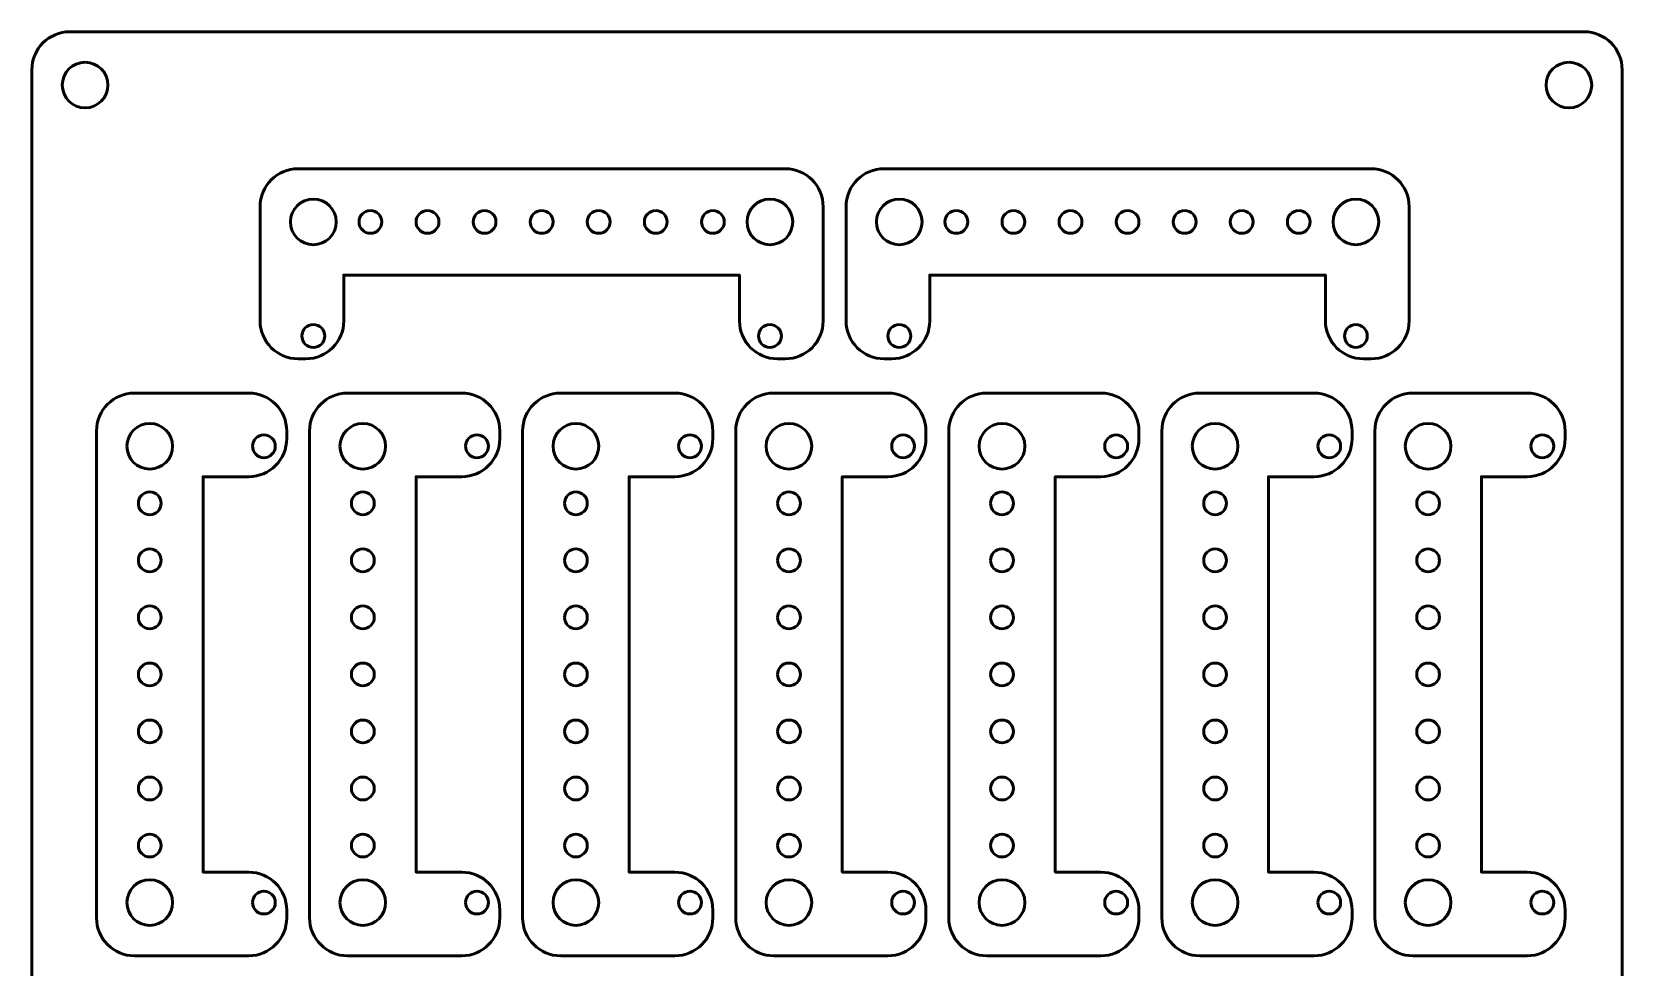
# Model space of a CAD drawing. Header units: centimetres. Extents: x -10.5 to 10.4, y -14.9 to 14.9.
# Drawn here: x -10.5 to 10.4, y 2.65 to 14.95 of the extents above; entities that cross this region are included whole.
import ezdxf

# ---------------------------------------------------------------- set-up
doc = ezdxf.new("R2010")
doc.units = ezdxf.units.CM
doc.header["$MEASUREMENT"] = 0
doc.layers.add('Layer 1', color=7, linetype='Continuous')

msp = doc.modelspace()

# ---------------------------------------------------------------- linework, layer by layer
at = {"layer": 'Layer 1', "lineweight": 53}
for centre, major_axis in [((-9.8, 14.25), (0, 0.3)), ((9.7, 14.25), (0, 0.3)), ((-6.8, 12.45), (0, 0.3)), ((-0.8, 12.45), (0, 0.3)), ((0.9, 12.45), (0, 0.3)), ((6.9, 12.45), (0, 0.3)), ((-6.05, 12.45), (0, 0.15)), ((-5.3, 12.45), (0, 0.15)), ((-4.55, 12.45), (0, 0.15)), ((-3.8, 12.45), (0, 0.15)), ((-3.05, 12.45), (0, 0.15)), ((-2.3, 12.45), (0, 0.15)), ((-1.55, 12.45), (0, 0.15)), ((1.65, 12.45), (0, 0.15)), ((2.4, 12.45), (0, 0.15)), ((3.15, 12.45), (0, 0.15)), ((3.9, 12.45), (0, 0.15)), ((4.65, 12.45), (0, 0.15)), ((5.4, 12.45), (0, 0.15)), ((6.15, 12.45), (0, 0.15)), ((-6.8, 10.95), (0, 0.15)), ((-0.8, 10.95), (0, 0.15)), ((0.9, 10.95), (0, 0.15)), ((6.9, 10.95), (0, 0.15))]:
    msp.add_ellipse(centre, major_axis=major_axis, ratio=1, dxfattribs=at)
at = {"layer": 'Layer 1', "color": 1, "lineweight": 53}
msp.add_open_spline([(-10.5, -14.45), (-10.5, -14.45), (-10.5, 14.45), (-10.5, 14.45), (-10.5, 14.45), (-10.5, 14.72614), (-10.27614, 14.95), (-10, 14.95), (-10, 14.95), (-10, 14.95), (9.9, 14.95), (9.9, 14.95), (9.9, 14.95), (10.17614, 14.95), (10.4, 14.72614), (10.4, 14.45), (10.4, 14.45), (10.4, 14.45), (10.4, -14.45), (10.4, -14.45), (10.4, -14.45), (10.4, -14.72614), (10.17614, -14.95), (9.9, -14.95), (9.9, -14.95), (9.9, -14.95), (-10, -14.95), (-10, -14.95), (-10, -14.95), (-10.27614, -14.95), (-10.5, -14.72614), (-10.5, -14.45)], degree=3, knots=[0, 0, 0, 0, 0.11111111, 0.11111111, 0.11111111, 0.11111111, 0.22222222, 0.22222222, 0.22222222, 0.22222222, 0.33333333, 0.33333333, 0.33333333, 0.33333333, 0.44444444, 0.44444444, 0.44444444, 0.44444444, 0.55555556, 0.55555556, 0.55555556, 0.55555556, 0.66666667, 0.66666667, 0.66666667, 0.66666667, 0.77777778, 0.77777778, 0.77777778, 0.77777778, 1, 1, 1, 1], dxfattribs=at)
at = {"layer": 'Layer 1', "color": 3, "lineweight": 53}
for points in [[(-6.5, 13.15), (-6.5, 13.15), (-7, 13.15), (-7, 13.15), (-7, 13.15), (-7.27614, 13.15), (-7.5, 12.92614), (-7.5, 12.65), (-7.5, 12.65), (-7.5, 12.65), (-7.5, 12.4875), (-7.5, 12.4875), (-7.5, 12.4875), (-7.5, 12.4875), (-7.5, 12.43423), (-7.5, 12.43423), (-7.5, 12.43423), (-7.5, 12.43423), (-7.5, 12.38433), (-7.5, 12.38433), (-7.5, 12.38433), (-7.5, 12.38433), (-7.5, 12.3377), (-7.5, 12.3377), (-7.5, 12.3377), (-7.5, 12.3377), (-7.5, 12.29424), (-7.5, 12.29424), (-7.5, 12.29424), (-7.5, 12.29424), (-7.5, 12.25385), (-7.5, 12.25385), (-7.5, 12.25385), (-7.5, 12.25385), (-7.5, 12.25), (-7.5, 12.25), (-7.5, 12.25), (-7.5, 12.25), (-7.5, 11.65), (-7.5, 11.65), (-7.5, 11.65), (-7.5, 11.65), (-7.5, 11.15), (-7.5, 11.15), (-7.5, 11.15), (-7.5, 10.87386), (-7.27614, 10.65), (-7, 10.65), (-7, 10.65), (-7, 10.65), (-6.9, 10.65), (-6.9, 10.65), (-6.9, 10.65), (-6.62386, 10.65), (-6.4, 10.87386), (-6.4, 11.15), (-6.4, 11.15), (-6.4, 11.15), (-6.4, 11.75), (-6.4, 11.75), (-6.4, 11.75), (-6.4, 11.75), (-5.8, 11.75), (-5.8, 11.75), (-5.8, 11.75), (-5.8, 11.75), (-2.1, 11.75), (-2.1, 11.75), (-2.1, 11.75), (-2.1, 11.75), (-1.2, 11.75), (-1.2, 11.75), (-1.2, 11.75), (-1.2, 11.75), (-1.2, 11.65), (-1.2, 11.65), (-1.2, 11.65), (-1.2, 11.65), (-1.2, 11.15), (-1.2, 11.15), (-1.2, 11.15), (-1.2, 10.87386), (-0.97614, 10.65), (-0.7, 10.65), (-0.7, 10.65), (-0.7, 10.65), (-0.6, 10.65), (-0.6, 10.65), (-0.6, 10.65), (-0.32386, 10.65), (-0.1, 10.87386), (-0.1, 11.15), (-0.1, 11.15), (-0.1, 11.15), (-0.1, 12.25), (-0.1, 12.25), (-0.1, 12.25), (-0.1, 12.25), (-0.1, 12.4875), (-0.1, 12.4875), (-0.1, 12.4875), (-0.1, 12.4875), (-0.1, 12.65), (-0.1, 12.65), (-0.1, 12.65), (-0.1, 12.92614), (-0.32386, 13.15), (-0.6, 13.15), (-0.6, 13.15), (-1.77317, 13.15), (-5.63746, 13.15), (-6.5, 13.15)], [(1.2, 13.15), (1.2, 13.15), (0.7, 13.15), (0.7, 13.15), (0.7, 13.15), (0.42386, 13.15), (0.2, 12.92614), (0.2, 12.65), (0.2, 12.65), (0.2, 12.65), (0.2, 12.4875), (0.2, 12.4875), (0.2, 12.4875), (0.2, 12.4875), (0.2, 12.43423), (0.2, 12.43423), (0.2, 12.43423), (0.2, 12.43423), (0.2, 12.38433), (0.2, 12.38433), (0.2, 12.38433), (0.2, 12.38433), (0.2, 12.3377), (0.2, 12.3377), (0.2, 12.3377), (0.2, 12.3377), (0.2, 12.29424), (0.2, 12.29424), (0.2, 12.29424), (0.2, 12.29424), (0.2, 12.25385), (0.2, 12.25385), (0.2, 12.25385), (0.2, 12.25385), (0.2, 12.25), (0.2, 12.25), (0.2, 12.25), (0.2, 12.25), (0.2, 11.65), (0.2, 11.65), (0.2, 11.65), (0.2, 11.65), (0.2, 11.15), (0.2, 11.15), (0.2, 11.15), (0.2, 10.87386), (0.42386, 10.65), (0.7, 10.65), (0.7, 10.65), (0.7, 10.65), (0.8, 10.65), (0.8, 10.65), (0.8, 10.65), (1.07614, 10.65), (1.3, 10.87386), (1.3, 11.15), (1.3, 11.15), (1.3, 11.15), (1.3, 11.75), (1.3, 11.75), (1.3, 11.75), (1.3, 11.75), (1.9, 11.75), (1.9, 11.75), (1.9, 11.75), (1.9, 11.75), (5.6, 11.75), (5.6, 11.75), (5.6, 11.75), (5.6, 11.75), (6.5, 11.75), (6.5, 11.75), (6.5, 11.75), (6.5, 11.75), (6.5, 11.65), (6.5, 11.65), (6.5, 11.65), (6.5, 11.65), (6.5, 11.15), (6.5, 11.15), (6.5, 11.15), (6.5, 10.87386), (6.72386, 10.65), (7, 10.65), (7, 10.65), (7, 10.65), (7.1, 10.65), (7.1, 10.65), (7.1, 10.65), (7.37614, 10.65), (7.6, 10.87386), (7.6, 11.15), (7.6, 11.15), (7.6, 11.15), (7.6, 12.25), (7.6, 12.25), (7.6, 12.25), (7.6, 12.25), (7.6, 12.4875), (7.6, 12.4875), (7.6, 12.4875), (7.6, 12.4875), (7.6, 12.65), (7.6, 12.65), (7.6, 12.65), (7.6, 12.92614), (7.37614, 13.15), (7.1, 13.15), (7.1, 13.15), (5.92683, 13.15), (2.06254, 13.15), (1.2, 13.15)], [(-9.65, 3.8), (-9.65, 3.8), (-9.65, 3.3), (-9.65, 3.3), (-9.65, 3.3), (-9.65, 3.02386), (-9.42614, 2.8), (-9.15, 2.8), (-9.15, 2.8), (-9.15, 2.8), (-8.9875, 2.8), (-8.9875, 2.8), (-8.9875, 2.8), (-8.9875, 2.8), (-8.93423, 2.8), (-8.93423, 2.8), (-8.93423, 2.8), (-8.93423, 2.8), (-8.88433, 2.8), (-8.88433, 2.8), (-8.88433, 2.8), (-8.88433, 2.8), (-8.8377, 2.8), (-8.8377, 2.8), (-8.8377, 2.8), (-8.8377, 2.8), (-8.79424, 2.8), (-8.79424, 2.8), (-8.79424, 2.8), (-8.79424, 2.8), (-8.75385, 2.8), (-8.75385, 2.8), (-8.75385, 2.8), (-8.75385, 2.8), (-8.75, 2.8), (-8.75, 2.8), (-8.75, 2.8), (-8.75, 2.8), (-8.15, 2.8), (-8.15, 2.8), (-8.15, 2.8), (-8.15, 2.8), (-7.65, 2.8), (-7.65, 2.8), (-7.65, 2.8), (-7.37386, 2.8), (-7.15, 3.02386), (-7.15, 3.3), (-7.15, 3.3), (-7.15, 3.3), (-7.15, 3.4), (-7.15, 3.4), (-7.15, 3.4), (-7.15, 3.67614), (-7.37386, 3.9), (-7.65, 3.9), (-7.65, 3.9), (-7.65, 3.9), (-8.25, 3.9), (-8.25, 3.9), (-8.25, 3.9), (-8.25, 3.9), (-8.25, 4.5), (-8.25, 4.5), (-8.25, 4.5), (-8.25, 4.5), (-8.25, 8.2), (-8.25, 8.2), (-8.25, 8.2), (-8.25, 8.2), (-8.25, 9.1), (-8.25, 9.1), (-8.25, 9.1), (-8.25, 9.1), (-8.15, 9.1), (-8.15, 9.1), (-8.15, 9.1), (-8.15, 9.1), (-7.65, 9.1), (-7.65, 9.1), (-7.65, 9.1), (-7.37386, 9.1), (-7.15, 9.32386), (-7.15, 9.6), (-7.15, 9.6), (-7.15, 9.6), (-7.15, 9.7), (-7.15, 9.7), (-7.15, 9.7), (-7.15, 9.97614), (-7.37386, 10.2), (-7.65, 10.2), (-7.65, 10.2), (-7.65, 10.2), (-8.75, 10.2), (-8.75, 10.2), (-8.75, 10.2), (-8.75, 10.2), (-8.9875, 10.2), (-8.9875, 10.2), (-8.9875, 10.2), (-8.9875, 10.2), (-9.15, 10.2), (-9.15, 10.2), (-9.15, 10.2), (-9.42614, 10.2), (-9.65, 9.97614), (-9.65, 9.7), (-9.65, 9.7), (-9.65, 8.52683), (-9.65, 4.66254), (-9.65, 3.8)], [(-6.85, 3.8), (-6.85, 3.8), (-6.85, 3.3), (-6.85, 3.3), (-6.85, 3.3), (-6.85, 3.02386), (-6.62614, 2.8), (-6.35, 2.8), (-6.35, 2.8), (-6.35, 2.8), (-6.1875, 2.8), (-6.1875, 2.8), (-6.1875, 2.8), (-6.1875, 2.8), (-6.13423, 2.8), (-6.13423, 2.8), (-6.13423, 2.8), (-6.13423, 2.8), (-6.08433, 2.8), (-6.08433, 2.8), (-6.08433, 2.8), (-6.08433, 2.8), (-6.0377, 2.8), (-6.0377, 2.8), (-6.0377, 2.8), (-6.0377, 2.8), (-5.99424, 2.8), (-5.99424, 2.8), (-5.99424, 2.8), (-5.99424, 2.8), (-5.95385, 2.8), (-5.95385, 2.8), (-5.95385, 2.8), (-5.95385, 2.8), (-5.95, 2.8), (-5.95, 2.8), (-5.95, 2.8), (-5.95, 2.8), (-5.35, 2.8), (-5.35, 2.8), (-5.35, 2.8), (-5.35, 2.8), (-4.85, 2.8), (-4.85, 2.8), (-4.85, 2.8), (-4.57386, 2.8), (-4.35, 3.02386), (-4.35, 3.3), (-4.35, 3.3), (-4.35, 3.3), (-4.35, 3.4), (-4.35, 3.4), (-4.35, 3.4), (-4.35, 3.67614), (-4.57386, 3.9), (-4.85, 3.9), (-4.85, 3.9), (-4.85, 3.9), (-5.45, 3.9), (-5.45, 3.9), (-5.45, 3.9), (-5.45, 3.9), (-5.45, 4.5), (-5.45, 4.5), (-5.45, 4.5), (-5.45, 4.5), (-5.45, 8.2), (-5.45, 8.2), (-5.45, 8.2), (-5.45, 8.2), (-5.45, 9.1), (-5.45, 9.1), (-5.45, 9.1), (-5.45, 9.1), (-5.35, 9.1), (-5.35, 9.1), (-5.35, 9.1), (-5.35, 9.1), (-4.85, 9.1), (-4.85, 9.1), (-4.85, 9.1), (-4.57386, 9.1), (-4.35, 9.32386), (-4.35, 9.6), (-4.35, 9.6), (-4.35, 9.6), (-4.35, 9.7), (-4.35, 9.7), (-4.35, 9.7), (-4.35, 9.97614), (-4.57386, 10.2), (-4.85, 10.2), (-4.85, 10.2), (-4.85, 10.2), (-5.95, 10.2), (-5.95, 10.2), (-5.95, 10.2), (-5.95, 10.2), (-6.1875, 10.2), (-6.1875, 10.2), (-6.1875, 10.2), (-6.1875, 10.2), (-6.35, 10.2), (-6.35, 10.2), (-6.35, 10.2), (-6.62614, 10.2), (-6.85, 9.97614), (-6.85, 9.7), (-6.85, 9.7), (-6.85, 8.52683), (-6.85, 4.66254), (-6.85, 3.8)], [(-4.05, 3.8), (-4.05, 3.8), (-4.05, 3.3), (-4.05, 3.3), (-4.05, 3.3), (-4.05, 3.02386), (-3.82614, 2.8), (-3.55, 2.8), (-3.55, 2.8), (-3.55, 2.8), (-3.3875, 2.8), (-3.3875, 2.8), (-3.3875, 2.8), (-3.3875, 2.8), (-3.33423, 2.8), (-3.33423, 2.8), (-3.33423, 2.8), (-3.33423, 2.8), (-3.28433, 2.8), (-3.28433, 2.8), (-3.28433, 2.8), (-3.28433, 2.8), (-3.2377, 2.8), (-3.2377, 2.8), (-3.2377, 2.8), (-3.2377, 2.8), (-3.19424, 2.8), (-3.19424, 2.8), (-3.19424, 2.8), (-3.19424, 2.8), (-3.15385, 2.8), (-3.15385, 2.8), (-3.15385, 2.8), (-3.15385, 2.8), (-3.15, 2.8), (-3.15, 2.8), (-3.15, 2.8), (-3.15, 2.8), (-2.55, 2.8), (-2.55, 2.8), (-2.55, 2.8), (-2.55, 2.8), (-2.05, 2.8), (-2.05, 2.8), (-2.05, 2.8), (-1.77386, 2.8), (-1.55, 3.02386), (-1.55, 3.3), (-1.55, 3.3), (-1.55, 3.3), (-1.55, 3.4), (-1.55, 3.4), (-1.55, 3.4), (-1.55, 3.67614), (-1.77386, 3.9), (-2.05, 3.9), (-2.05, 3.9), (-2.05, 3.9), (-2.65, 3.9), (-2.65, 3.9), (-2.65, 3.9), (-2.65, 3.9), (-2.65, 4.5), (-2.65, 4.5), (-2.65, 4.5), (-2.65, 4.5), (-2.65, 8.2), (-2.65, 8.2), (-2.65, 8.2), (-2.65, 8.2), (-2.65, 9.1), (-2.65, 9.1), (-2.65, 9.1), (-2.65, 9.1), (-2.55, 9.1), (-2.55, 9.1), (-2.55, 9.1), (-2.55, 9.1), (-2.05, 9.1), (-2.05, 9.1), (-2.05, 9.1), (-1.77386, 9.1), (-1.55, 9.32386), (-1.55, 9.6), (-1.55, 9.6), (-1.55, 9.6), (-1.55, 9.7), (-1.55, 9.7), (-1.55, 9.7), (-1.55, 9.97614), (-1.77386, 10.2), (-2.05, 10.2), (-2.05, 10.2), (-2.05, 10.2), (-3.15, 10.2), (-3.15, 10.2), (-3.15, 10.2), (-3.15, 10.2), (-3.3875, 10.2), (-3.3875, 10.2), (-3.3875, 10.2), (-3.3875, 10.2), (-3.55, 10.2), (-3.55, 10.2), (-3.55, 10.2), (-3.82614, 10.2), (-4.05, 9.97614), (-4.05, 9.7), (-4.05, 9.7), (-4.05, 8.52683), (-4.05, 4.66254), (-4.05, 3.8)], [(-1.25, 3.8), (-1.25, 3.8), (-1.25, 3.3), (-1.25, 3.3), (-1.25, 3.3), (-1.25, 3.02386), (-1.02614, 2.8), (-0.75, 2.8), (-0.75, 2.8), (-0.75, 2.8), (-0.5875, 2.8), (-0.5875, 2.8), (-0.5875, 2.8), (-0.5875, 2.8), (-0.53423, 2.8), (-0.53423, 2.8), (-0.53423, 2.8), (-0.53423, 2.8), (-0.48433, 2.8), (-0.48433, 2.8), (-0.48433, 2.8), (-0.48433, 2.8), (-0.4377, 2.8), (-0.4377, 2.8), (-0.4377, 2.8), (-0.4377, 2.8), (-0.39424, 2.8), (-0.39424, 2.8), (-0.39424, 2.8), (-0.39424, 2.8), (-0.35385, 2.8), (-0.35385, 2.8), (-0.35385, 2.8), (-0.35385, 2.8), (-0.35, 2.8), (-0.35, 2.8), (-0.35, 2.8), (-0.35, 2.8), (0.25, 2.8), (0.25, 2.8), (0.25, 2.8), (0.25, 2.8), (0.75, 2.8), (0.75, 2.8), (0.75, 2.8), (1.02614, 2.8), (1.25, 3.02386), (1.25, 3.3), (1.25, 3.3), (1.25, 3.3), (1.25, 3.4), (1.25, 3.4), (1.25, 3.4), (1.25, 3.67614), (1.02614, 3.9), (0.75, 3.9), (0.75, 3.9), (0.75, 3.9), (0.15, 3.9), (0.15, 3.9), (0.15, 3.9), (0.15, 3.9), (0.15, 4.5), (0.15, 4.5), (0.15, 4.5), (0.15, 4.5), (0.15, 8.2), (0.15, 8.2), (0.15, 8.2), (0.15, 8.2), (0.15, 9.1), (0.15, 9.1), (0.15, 9.1), (0.15, 9.1), (0.25, 9.1), (0.25, 9.1), (0.25, 9.1), (0.25, 9.1), (0.75, 9.1), (0.75, 9.1), (0.75, 9.1), (1.02614, 9.1), (1.25, 9.32386), (1.25, 9.6), (1.25, 9.6), (1.25, 9.6), (1.25, 9.7), (1.25, 9.7), (1.25, 9.7), (1.25, 9.97614), (1.02614, 10.2), (0.75, 10.2), (0.75, 10.2), (0.75, 10.2), (-0.35, 10.2), (-0.35, 10.2), (-0.35, 10.2), (-0.35, 10.2), (-0.5875, 10.2), (-0.5875, 10.2), (-0.5875, 10.2), (-0.5875, 10.2), (-0.75, 10.2), (-0.75, 10.2), (-0.75, 10.2), (-1.02614, 10.2), (-1.25, 9.97614), (-1.25, 9.7), (-1.25, 9.7), (-1.25, 8.52683), (-1.25, 4.66254), (-1.25, 3.8)], [(1.55, 3.8), (1.55, 3.8), (1.55, 3.3), (1.55, 3.3), (1.55, 3.3), (1.55, 3.02386), (1.77386, 2.8), (2.05, 2.8), (2.05, 2.8), (2.05, 2.8), (2.2125, 2.8), (2.2125, 2.8), (2.2125, 2.8), (2.2125, 2.8), (2.26577, 2.8), (2.26577, 2.8), (2.26577, 2.8), (2.26577, 2.8), (2.31567, 2.8), (2.31567, 2.8), (2.31567, 2.8), (2.31567, 2.8), (2.3623, 2.8), (2.3623, 2.8), (2.3623, 2.8), (2.3623, 2.8), (2.40576, 2.8), (2.40576, 2.8), (2.40576, 2.8), (2.40576, 2.8), (2.44615, 2.8), (2.44615, 2.8), (2.44615, 2.8), (2.44615, 2.8), (2.45, 2.8), (2.45, 2.8), (2.45, 2.8), (2.45, 2.8), (3.05, 2.8), (3.05, 2.8), (3.05, 2.8), (3.05, 2.8), (3.55, 2.8), (3.55, 2.8), (3.55, 2.8), (3.82614, 2.8), (4.05, 3.02386), (4.05, 3.3), (4.05, 3.3), (4.05, 3.3), (4.05, 3.4), (4.05, 3.4), (4.05, 3.4), (4.05, 3.67614), (3.82614, 3.9), (3.55, 3.9), (3.55, 3.9), (3.55, 3.9), (2.95, 3.9), (2.95, 3.9), (2.95, 3.9), (2.95, 3.9), (2.95, 4.5), (2.95, 4.5), (2.95, 4.5), (2.95, 4.5), (2.95, 8.2), (2.95, 8.2), (2.95, 8.2), (2.95, 8.2), (2.95, 9.1), (2.95, 9.1), (2.95, 9.1), (2.95, 9.1), (3.05, 9.1), (3.05, 9.1), (3.05, 9.1), (3.05, 9.1), (3.55, 9.1), (3.55, 9.1), (3.55, 9.1), (3.82614, 9.1), (4.05, 9.32386), (4.05, 9.6), (4.05, 9.6), (4.05, 9.6), (4.05, 9.7), (4.05, 9.7), (4.05, 9.7), (4.05, 9.97614), (3.82614, 10.2), (3.55, 10.2), (3.55, 10.2), (3.55, 10.2), (2.45, 10.2), (2.45, 10.2), (2.45, 10.2), (2.45, 10.2), (2.2125, 10.2), (2.2125, 10.2), (2.2125, 10.2), (2.2125, 10.2), (2.05, 10.2), (2.05, 10.2), (2.05, 10.2), (1.77386, 10.2), (1.55, 9.97614), (1.55, 9.7), (1.55, 9.7), (1.55, 8.52683), (1.55, 4.66254), (1.55, 3.8)], [(4.35, 3.8), (4.35, 3.8), (4.35, 3.3), (4.35, 3.3), (4.35, 3.3), (4.35, 3.02386), (4.57386, 2.8), (4.85, 2.8), (4.85, 2.8), (4.85, 2.8), (5.0125, 2.8), (5.0125, 2.8), (5.0125, 2.8), (5.0125, 2.8), (5.06577, 2.8), (5.06577, 2.8), (5.06577, 2.8), (5.06577, 2.8), (5.11567, 2.8), (5.11567, 2.8), (5.11567, 2.8), (5.11567, 2.8), (5.1623, 2.8), (5.1623, 2.8), (5.1623, 2.8), (5.1623, 2.8), (5.20576, 2.8), (5.20576, 2.8), (5.20576, 2.8), (5.20576, 2.8), (5.24615, 2.8), (5.24615, 2.8), (5.24615, 2.8), (5.24615, 2.8), (5.25, 2.8), (5.25, 2.8), (5.25, 2.8), (5.25, 2.8), (5.85, 2.8), (5.85, 2.8), (5.85, 2.8), (5.85, 2.8), (6.35, 2.8), (6.35, 2.8), (6.35, 2.8), (6.62614, 2.8), (6.85, 3.02386), (6.85, 3.3), (6.85, 3.3), (6.85, 3.3), (6.85, 3.4), (6.85, 3.4), (6.85, 3.4), (6.85, 3.67614), (6.62614, 3.9), (6.35, 3.9), (6.35, 3.9), (6.35, 3.9), (5.75, 3.9), (5.75, 3.9), (5.75, 3.9), (5.75, 3.9), (5.75, 4.5), (5.75, 4.5), (5.75, 4.5), (5.75, 4.5), (5.75, 8.2), (5.75, 8.2), (5.75, 8.2), (5.75, 8.2), (5.75, 9.1), (5.75, 9.1), (5.75, 9.1), (5.75, 9.1), (5.85, 9.1), (5.85, 9.1), (5.85, 9.1), (5.85, 9.1), (6.35, 9.1), (6.35, 9.1), (6.35, 9.1), (6.62614, 9.1), (6.85, 9.32386), (6.85, 9.6), (6.85, 9.6), (6.85, 9.6), (6.85, 9.7), (6.85, 9.7), (6.85, 9.7), (6.85, 9.97614), (6.62614, 10.2), (6.35, 10.2), (6.35, 10.2), (6.35, 10.2), (5.25, 10.2), (5.25, 10.2), (5.25, 10.2), (5.25, 10.2), (5.0125, 10.2), (5.0125, 10.2), (5.0125, 10.2), (5.0125, 10.2), (4.85, 10.2), (4.85, 10.2), (4.85, 10.2), (4.57386, 10.2), (4.35, 9.97614), (4.35, 9.7), (4.35, 9.7), (4.35, 8.52683), (4.35, 4.66254), (4.35, 3.8)], [(7.15, 3.8), (7.15, 3.8), (7.15, 3.3), (7.15, 3.3), (7.15, 3.3), (7.15, 3.02386), (7.37386, 2.8), (7.65, 2.8), (7.65, 2.8), (7.65, 2.8), (7.8125, 2.8), (7.8125, 2.8), (7.8125, 2.8), (7.8125, 2.8), (7.86577, 2.8), (7.86577, 2.8), (7.86577, 2.8), (7.86577, 2.8), (7.91567, 2.8), (7.91567, 2.8), (7.91567, 2.8), (7.91567, 2.8), (7.9623, 2.8), (7.9623, 2.8), (7.9623, 2.8), (7.9623, 2.8), (8.00576, 2.8), (8.00576, 2.8), (8.00576, 2.8), (8.00576, 2.8), (8.04615, 2.8), (8.04615, 2.8), (8.04615, 2.8), (8.04615, 2.8), (8.05, 2.8), (8.05, 2.8), (8.05, 2.8), (8.05, 2.8), (8.65, 2.8), (8.65, 2.8), (8.65, 2.8), (8.65, 2.8), (9.15, 2.8), (9.15, 2.8), (9.15, 2.8), (9.42614, 2.8), (9.65, 3.02386), (9.65, 3.3), (9.65, 3.3), (9.65, 3.3), (9.65, 3.4), (9.65, 3.4), (9.65, 3.4), (9.65, 3.67614), (9.42614, 3.9), (9.15, 3.9), (9.15, 3.9), (9.15, 3.9), (8.55, 3.9), (8.55, 3.9), (8.55, 3.9), (8.55, 3.9), (8.55, 4.5), (8.55, 4.5), (8.55, 4.5), (8.55, 4.5), (8.55, 8.2), (8.55, 8.2), (8.55, 8.2), (8.55, 8.2), (8.55, 9.1), (8.55, 9.1), (8.55, 9.1), (8.55, 9.1), (8.65, 9.1), (8.65, 9.1), (8.65, 9.1), (8.65, 9.1), (9.15, 9.1), (9.15, 9.1), (9.15, 9.1), (9.42614, 9.1), (9.65, 9.32386), (9.65, 9.6), (9.65, 9.6), (9.65, 9.6), (9.65, 9.7), (9.65, 9.7), (9.65, 9.7), (9.65, 9.97614), (9.42614, 10.2), (9.15, 10.2), (9.15, 10.2), (9.15, 10.2), (8.05, 10.2), (8.05, 10.2), (8.05, 10.2), (8.05, 10.2), (7.8125, 10.2), (7.8125, 10.2), (7.8125, 10.2), (7.8125, 10.2), (7.65, 10.2), (7.65, 10.2), (7.65, 10.2), (7.37386, 10.2), (7.15, 9.97614), (7.15, 9.7), (7.15, 9.7), (7.15, 8.52683), (7.15, 4.66254), (7.15, 3.8)]]:
    msp.add_open_spline(points, degree=3, knots=[0, 0, 0, 0, 0.03448276, 0.03448276, 0.03448276, 0.03448276, 0.06896552, 0.06896552, 0.06896552, 0.06896552, 0.10344828, 0.10344828, 0.10344828, 0.10344828, 0.13793103, 0.13793103, 0.13793103, 0.13793103, 0.17241379, 0.17241379, 0.17241379, 0.17241379, 0.20689655, 0.20689655, 0.20689655, 0.20689655, 0.24137931, 0.24137931, 0.24137931, 0.24137931, 0.27586207, 0.27586207, 0.27586207, 0.27586207, 0.31034483, 0.31034483, 0.31034483, 0.31034483, 0.34482759, 0.34482759, 0.34482759, 0.34482759, 0.37931034, 0.37931034, 0.37931034, 0.37931034, 0.4137931, 0.4137931, 0.4137931, 0.4137931, 0.44827586, 0.44827586, 0.44827586, 0.44827586, 0.48275862, 0.48275862, 0.48275862, 0.48275862, 0.51724138, 0.51724138, 0.51724138, 0.51724138, 0.55172414, 0.55172414, 0.55172414, 0.55172414, 0.5862069, 0.5862069, 0.5862069, 0.5862069, 0.62068966, 0.62068966, 0.62068966, 0.62068966, 0.65517241, 0.65517241, 0.65517241, 0.65517241, 0.68965517, 0.68965517, 0.68965517, 0.68965517, 0.72413793, 0.72413793, 0.72413793, 0.72413793, 0.75862069, 0.75862069, 0.75862069, 0.75862069, 0.79310345, 0.79310345, 0.79310345, 0.79310345, 0.82758621, 0.82758621, 0.82758621, 0.82758621, 0.86206897, 0.86206897, 0.86206897, 0.86206897, 0.89655172, 0.89655172, 0.89655172, 0.89655172, 0.93103448, 0.93103448, 0.93103448, 0.93103448, 1, 1, 1, 1], dxfattribs=at)
at = {"layer": 'Layer 1', "lineweight": 53}
for points in [[(-9.25, 9.5), (-9.25, 9.66569), (-9.11569, 9.8), (-8.95, 9.8), (-8.95, 9.8), (-8.78431, 9.8), (-8.65, 9.66569), (-8.65, 9.5), (-8.65, 9.5), (-8.65, 9.33431), (-8.78431, 9.2), (-8.95, 9.2), (-8.95, 9.2), (-9.11569, 9.2), (-9.25, 9.33431), (-9.25, 9.5)], [(-7.6, 9.5), (-7.6, 9.58284), (-7.53284, 9.65), (-7.45, 9.65), (-7.45, 9.65), (-7.36716, 9.65), (-7.3, 9.58284), (-7.3, 9.5), (-7.3, 9.5), (-7.3, 9.41716), (-7.36716, 9.35), (-7.45, 9.35), (-7.45, 9.35), (-7.53284, 9.35), (-7.6, 9.41716), (-7.6, 9.5)], [(-6.45, 9.5), (-6.45, 9.66569), (-6.31569, 9.8), (-6.15, 9.8), (-6.15, 9.8), (-5.98431, 9.8), (-5.85, 9.66569), (-5.85, 9.5), (-5.85, 9.5), (-5.85, 9.33431), (-5.98431, 9.2), (-6.15, 9.2), (-6.15, 9.2), (-6.31569, 9.2), (-6.45, 9.33431), (-6.45, 9.5)], [(-4.8, 9.5), (-4.8, 9.58284), (-4.73284, 9.65), (-4.65, 9.65), (-4.65, 9.65), (-4.56716, 9.65), (-4.5, 9.58284), (-4.5, 9.5), (-4.5, 9.5), (-4.5, 9.41716), (-4.56716, 9.35), (-4.65, 9.35), (-4.65, 9.35), (-4.73284, 9.35), (-4.8, 9.41716), (-4.8, 9.5)], [(-3.65, 9.5), (-3.65, 9.66569), (-3.51569, 9.8), (-3.35, 9.8), (-3.35, 9.8), (-3.18431, 9.8), (-3.05, 9.66569), (-3.05, 9.5), (-3.05, 9.5), (-3.05, 9.33431), (-3.18431, 9.2), (-3.35, 9.2), (-3.35, 9.2), (-3.51569, 9.2), (-3.65, 9.33431), (-3.65, 9.5)], [(-2, 9.5), (-2, 9.58284), (-1.93284, 9.65), (-1.85, 9.65), (-1.85, 9.65), (-1.76716, 9.65), (-1.7, 9.58284), (-1.7, 9.5), (-1.7, 9.5), (-1.7, 9.41716), (-1.76716, 9.35), (-1.85, 9.35), (-1.85, 9.35), (-1.93284, 9.35), (-2, 9.41716), (-2, 9.5)], [(-0.85, 9.5), (-0.85, 9.66569), (-0.71569, 9.8), (-0.55, 9.8), (-0.55, 9.8), (-0.38431, 9.8), (-0.25, 9.66569), (-0.25, 9.5), (-0.25, 9.5), (-0.25, 9.33431), (-0.38431, 9.2), (-0.55, 9.2), (-0.55, 9.2), (-0.71569, 9.2), (-0.85, 9.33431), (-0.85, 9.5)], [(0.8, 9.5), (0.8, 9.58284), (0.86716, 9.65), (0.95, 9.65), (0.95, 9.65), (1.03284, 9.65), (1.1, 9.58284), (1.1, 9.5), (1.1, 9.5), (1.1, 9.41716), (1.03284, 9.35), (0.95, 9.35), (0.95, 9.35), (0.86716, 9.35), (0.8, 9.41716), (0.8, 9.5)], [(1.95, 9.5), (1.95, 9.66569), (2.08431, 9.8), (2.25, 9.8), (2.25, 9.8), (2.41569, 9.8), (2.55, 9.66569), (2.55, 9.5), (2.55, 9.5), (2.55, 9.33431), (2.41569, 9.2), (2.25, 9.2), (2.25, 9.2), (2.08431, 9.2), (1.95, 9.33431), (1.95, 9.5)], [(3.6, 9.5), (3.6, 9.58284), (3.66716, 9.65), (3.75, 9.65), (3.75, 9.65), (3.83284, 9.65), (3.9, 9.58284), (3.9, 9.5), (3.9, 9.5), (3.9, 9.41716), (3.83284, 9.35), (3.75, 9.35), (3.75, 9.35), (3.66716, 9.35), (3.6, 9.41716), (3.6, 9.5)], [(4.75, 9.5), (4.75, 9.66569), (4.88431, 9.8), (5.05, 9.8), (5.05, 9.8), (5.21569, 9.8), (5.35, 9.66569), (5.35, 9.5), (5.35, 9.5), (5.35, 9.33431), (5.21569, 9.2), (5.05, 9.2), (5.05, 9.2), (4.88431, 9.2), (4.75, 9.33431), (4.75, 9.5)], [(6.4, 9.5), (6.4, 9.58284), (6.46716, 9.65), (6.55, 9.65), (6.55, 9.65), (6.63284, 9.65), (6.7, 9.58284), (6.7, 9.5), (6.7, 9.5), (6.7, 9.41716), (6.63284, 9.35), (6.55, 9.35), (6.55, 9.35), (6.46716, 9.35), (6.4, 9.41716), (6.4, 9.5)], [(7.55, 9.5), (7.55, 9.66569), (7.68431, 9.8), (7.85, 9.8), (7.85, 9.8), (8.01569, 9.8), (8.15, 9.66569), (8.15, 9.5), (8.15, 9.5), (8.15, 9.33431), (8.01569, 9.2), (7.85, 9.2), (7.85, 9.2), (7.68431, 9.2), (7.55, 9.33431), (7.55, 9.5)], [(9.2, 9.5), (9.2, 9.58284), (9.26716, 9.65), (9.35, 9.65), (9.35, 9.65), (9.43284, 9.65), (9.5, 9.58284), (9.5, 9.5), (9.5, 9.5), (9.5, 9.41716), (9.43284, 9.35), (9.35, 9.35), (9.35, 9.35), (9.26716, 9.35), (9.2, 9.41716), (9.2, 9.5)], [(-9.1, 8.75), (-9.1, 8.83284), (-9.03284, 8.9), (-8.95, 8.9), (-8.95, 8.9), (-8.86716, 8.9), (-8.8, 8.83284), (-8.8, 8.75), (-8.8, 8.75), (-8.8, 8.66716), (-8.86716, 8.6), (-8.95, 8.6), (-8.95, 8.6), (-9.03284, 8.6), (-9.1, 8.66716), (-9.1, 8.75)], [(-6.3, 8.75), (-6.3, 8.83284), (-6.23284, 8.9), (-6.15, 8.9), (-6.15, 8.9), (-6.06716, 8.9), (-6, 8.83284), (-6, 8.75), (-6, 8.75), (-6, 8.66716), (-6.06716, 8.6), (-6.15, 8.6), (-6.15, 8.6), (-6.23284, 8.6), (-6.3, 8.66716), (-6.3, 8.75)], [(-3.5, 8.75), (-3.5, 8.83284), (-3.43284, 8.9), (-3.35, 8.9), (-3.35, 8.9), (-3.26716, 8.9), (-3.2, 8.83284), (-3.2, 8.75), (-3.2, 8.75), (-3.2, 8.66716), (-3.26716, 8.6), (-3.35, 8.6), (-3.35, 8.6), (-3.43284, 8.6), (-3.5, 8.66716), (-3.5, 8.75)], [(-0.7, 8.75), (-0.7, 8.83284), (-0.63284, 8.9), (-0.55, 8.9), (-0.55, 8.9), (-0.46716, 8.9), (-0.4, 8.83284), (-0.4, 8.75), (-0.4, 8.75), (-0.4, 8.66716), (-0.46716, 8.6), (-0.55, 8.6), (-0.55, 8.6), (-0.63284, 8.6), (-0.7, 8.66716), (-0.7, 8.75)], [(2.1, 8.75), (2.1, 8.83284), (2.16716, 8.9), (2.25, 8.9), (2.25, 8.9), (2.33284, 8.9), (2.4, 8.83284), (2.4, 8.75), (2.4, 8.75), (2.4, 8.66716), (2.33284, 8.6), (2.25, 8.6), (2.25, 8.6), (2.16716, 8.6), (2.1, 8.66716), (2.1, 8.75)], [(4.9, 8.75), (4.9, 8.83284), (4.96716, 8.9), (5.05, 8.9), (5.05, 8.9), (5.13284, 8.9), (5.2, 8.83284), (5.2, 8.75), (5.2, 8.75), (5.2, 8.66716), (5.13284, 8.6), (5.05, 8.6), (5.05, 8.6), (4.96716, 8.6), (4.9, 8.66716), (4.9, 8.75)], [(7.7, 8.75), (7.7, 8.83284), (7.76716, 8.9), (7.85, 8.9), (7.85, 8.9), (7.93284, 8.9), (8, 8.83284), (8, 8.75), (8, 8.75), (8, 8.66716), (7.93284, 8.6), (7.85, 8.6), (7.85, 8.6), (7.76716, 8.6), (7.7, 8.66716), (7.7, 8.75)], [(-9.1, 8), (-9.1, 8.08284), (-9.03284, 8.15), (-8.95, 8.15), (-8.95, 8.15), (-8.86716, 8.15), (-8.8, 8.08284), (-8.8, 8), (-8.8, 8), (-8.8, 7.91716), (-8.86716, 7.85), (-8.95, 7.85), (-8.95, 7.85), (-9.03284, 7.85), (-9.1, 7.91716), (-9.1, 8)], [(-6.3, 8), (-6.3, 8.08284), (-6.23284, 8.15), (-6.15, 8.15), (-6.15, 8.15), (-6.06716, 8.15), (-6, 8.08284), (-6, 8), (-6, 8), (-6, 7.91716), (-6.06716, 7.85), (-6.15, 7.85), (-6.15, 7.85), (-6.23284, 7.85), (-6.3, 7.91716), (-6.3, 8)], [(-3.5, 8), (-3.5, 8.08284), (-3.43284, 8.15), (-3.35, 8.15), (-3.35, 8.15), (-3.26716, 8.15), (-3.2, 8.08284), (-3.2, 8), (-3.2, 8), (-3.2, 7.91716), (-3.26716, 7.85), (-3.35, 7.85), (-3.35, 7.85), (-3.43284, 7.85), (-3.5, 7.91716), (-3.5, 8)], [(-0.7, 8), (-0.7, 8.08284), (-0.63284, 8.15), (-0.55, 8.15), (-0.55, 8.15), (-0.46716, 8.15), (-0.4, 8.08284), (-0.4, 8), (-0.4, 8), (-0.4, 7.91716), (-0.46716, 7.85), (-0.55, 7.85), (-0.55, 7.85), (-0.63284, 7.85), (-0.7, 7.91716), (-0.7, 8)], [(2.1, 8), (2.1, 8.08284), (2.16716, 8.15), (2.25, 8.15), (2.25, 8.15), (2.33284, 8.15), (2.4, 8.08284), (2.4, 8), (2.4, 8), (2.4, 7.91716), (2.33284, 7.85), (2.25, 7.85), (2.25, 7.85), (2.16716, 7.85), (2.1, 7.91716), (2.1, 8)], [(4.9, 8), (4.9, 8.08284), (4.96716, 8.15), (5.05, 8.15), (5.05, 8.15), (5.13284, 8.15), (5.2, 8.08284), (5.2, 8), (5.2, 8), (5.2, 7.91716), (5.13284, 7.85), (5.05, 7.85), (5.05, 7.85), (4.96716, 7.85), (4.9, 7.91716), (4.9, 8)], [(7.7, 8), (7.7, 8.08284), (7.76716, 8.15), (7.85, 8.15), (7.85, 8.15), (7.93284, 8.15), (8, 8.08284), (8, 8), (8, 8), (8, 7.91716), (7.93284, 7.85), (7.85, 7.85), (7.85, 7.85), (7.76716, 7.85), (7.7, 7.91716), (7.7, 8)], [(-9.1, 7.25), (-9.1, 7.33284), (-9.03284, 7.4), (-8.95, 7.4), (-8.95, 7.4), (-8.86716, 7.4), (-8.8, 7.33284), (-8.8, 7.25), (-8.8, 7.25), (-8.8, 7.16716), (-8.86716, 7.1), (-8.95, 7.1), (-8.95, 7.1), (-9.03284, 7.1), (-9.1, 7.16716), (-9.1, 7.25)], [(-6.3, 7.25), (-6.3, 7.33284), (-6.23284, 7.4), (-6.15, 7.4), (-6.15, 7.4), (-6.06716, 7.4), (-6, 7.33284), (-6, 7.25), (-6, 7.25), (-6, 7.16716), (-6.06716, 7.1), (-6.15, 7.1), (-6.15, 7.1), (-6.23284, 7.1), (-6.3, 7.16716), (-6.3, 7.25)], [(-3.5, 7.25), (-3.5, 7.33284), (-3.43284, 7.4), (-3.35, 7.4), (-3.35, 7.4), (-3.26716, 7.4), (-3.2, 7.33284), (-3.2, 7.25), (-3.2, 7.25), (-3.2, 7.16716), (-3.26716, 7.1), (-3.35, 7.1), (-3.35, 7.1), (-3.43284, 7.1), (-3.5, 7.16716), (-3.5, 7.25)], [(-0.7, 7.25), (-0.7, 7.33284), (-0.63284, 7.4), (-0.55, 7.4), (-0.55, 7.4), (-0.46716, 7.4), (-0.4, 7.33284), (-0.4, 7.25), (-0.4, 7.25), (-0.4, 7.16716), (-0.46716, 7.1), (-0.55, 7.1), (-0.55, 7.1), (-0.63284, 7.1), (-0.7, 7.16716), (-0.7, 7.25)], [(2.1, 7.25), (2.1, 7.33284), (2.16716, 7.4), (2.25, 7.4), (2.25, 7.4), (2.33284, 7.4), (2.4, 7.33284), (2.4, 7.25), (2.4, 7.25), (2.4, 7.16716), (2.33284, 7.1), (2.25, 7.1), (2.25, 7.1), (2.16716, 7.1), (2.1, 7.16716), (2.1, 7.25)], [(4.9, 7.25), (4.9, 7.33284), (4.96716, 7.4), (5.05, 7.4), (5.05, 7.4), (5.13284, 7.4), (5.2, 7.33284), (5.2, 7.25), (5.2, 7.25), (5.2, 7.16716), (5.13284, 7.1), (5.05, 7.1), (5.05, 7.1), (4.96716, 7.1), (4.9, 7.16716), (4.9, 7.25)], [(7.7, 7.25), (7.7, 7.33284), (7.76716, 7.4), (7.85, 7.4), (7.85, 7.4), (7.93284, 7.4), (8, 7.33284), (8, 7.25), (8, 7.25), (8, 7.16716), (7.93284, 7.1), (7.85, 7.1), (7.85, 7.1), (7.76716, 7.1), (7.7, 7.16716), (7.7, 7.25)], [(-9.1, 6.5), (-9.1, 6.58284), (-9.03284, 6.65), (-8.95, 6.65), (-8.95, 6.65), (-8.86716, 6.65), (-8.8, 6.58284), (-8.8, 6.5), (-8.8, 6.5), (-8.8, 6.41716), (-8.86716, 6.35), (-8.95, 6.35), (-8.95, 6.35), (-9.03284, 6.35), (-9.1, 6.41716), (-9.1, 6.5)], [(-6.3, 6.5), (-6.3, 6.58284), (-6.23284, 6.65), (-6.15, 6.65), (-6.15, 6.65), (-6.06716, 6.65), (-6, 6.58284), (-6, 6.5), (-6, 6.5), (-6, 6.41716), (-6.06716, 6.35), (-6.15, 6.35), (-6.15, 6.35), (-6.23284, 6.35), (-6.3, 6.41716), (-6.3, 6.5)], [(-3.5, 6.5), (-3.5, 6.58284), (-3.43284, 6.65), (-3.35, 6.65), (-3.35, 6.65), (-3.26716, 6.65), (-3.2, 6.58284), (-3.2, 6.5), (-3.2, 6.5), (-3.2, 6.41716), (-3.26716, 6.35), (-3.35, 6.35), (-3.35, 6.35), (-3.43284, 6.35), (-3.5, 6.41716), (-3.5, 6.5)], [(-0.7, 6.5), (-0.7, 6.58284), (-0.63284, 6.65), (-0.55, 6.65), (-0.55, 6.65), (-0.46716, 6.65), (-0.4, 6.58284), (-0.4, 6.5), (-0.4, 6.5), (-0.4, 6.41716), (-0.46716, 6.35), (-0.55, 6.35), (-0.55, 6.35), (-0.63284, 6.35), (-0.7, 6.41716), (-0.7, 6.5)], [(2.1, 6.5), (2.1, 6.58284), (2.16716, 6.65), (2.25, 6.65), (2.25, 6.65), (2.33284, 6.65), (2.4, 6.58284), (2.4, 6.5), (2.4, 6.5), (2.4, 6.41716), (2.33284, 6.35), (2.25, 6.35), (2.25, 6.35), (2.16716, 6.35), (2.1, 6.41716), (2.1, 6.5)], [(4.9, 6.5), (4.9, 6.58284), (4.96716, 6.65), (5.05, 6.65), (5.05, 6.65), (5.13284, 6.65), (5.2, 6.58284), (5.2, 6.5), (5.2, 6.5), (5.2, 6.41716), (5.13284, 6.35), (5.05, 6.35), (5.05, 6.35), (4.96716, 6.35), (4.9, 6.41716), (4.9, 6.5)], [(7.7, 6.5), (7.7, 6.58284), (7.76716, 6.65), (7.85, 6.65), (7.85, 6.65), (7.93284, 6.65), (8, 6.58284), (8, 6.5), (8, 6.5), (8, 6.41716), (7.93284, 6.35), (7.85, 6.35), (7.85, 6.35), (7.76716, 6.35), (7.7, 6.41716), (7.7, 6.5)], [(-9.1, 5.75), (-9.1, 5.83284), (-9.03284, 5.9), (-8.95, 5.9), (-8.95, 5.9), (-8.86716, 5.9), (-8.8, 5.83284), (-8.8, 5.75), (-8.8, 5.75), (-8.8, 5.66716), (-8.86716, 5.6), (-8.95, 5.6), (-8.95, 5.6), (-9.03284, 5.6), (-9.1, 5.66716), (-9.1, 5.75)], [(-6.3, 5.75), (-6.3, 5.83284), (-6.23284, 5.9), (-6.15, 5.9), (-6.15, 5.9), (-6.06716, 5.9), (-6, 5.83284), (-6, 5.75), (-6, 5.75), (-6, 5.66716), (-6.06716, 5.6), (-6.15, 5.6), (-6.15, 5.6), (-6.23284, 5.6), (-6.3, 5.66716), (-6.3, 5.75)], [(-3.5, 5.75), (-3.5, 5.83284), (-3.43284, 5.9), (-3.35, 5.9), (-3.35, 5.9), (-3.26716, 5.9), (-3.2, 5.83284), (-3.2, 5.75), (-3.2, 5.75), (-3.2, 5.66716), (-3.26716, 5.6), (-3.35, 5.6), (-3.35, 5.6), (-3.43284, 5.6), (-3.5, 5.66716), (-3.5, 5.75)], [(-0.7, 5.75), (-0.7, 5.83284), (-0.63284, 5.9), (-0.55, 5.9), (-0.55, 5.9), (-0.46716, 5.9), (-0.4, 5.83284), (-0.4, 5.75), (-0.4, 5.75), (-0.4, 5.66716), (-0.46716, 5.6), (-0.55, 5.6), (-0.55, 5.6), (-0.63284, 5.6), (-0.7, 5.66716), (-0.7, 5.75)], [(2.1, 5.75), (2.1, 5.83284), (2.16716, 5.9), (2.25, 5.9), (2.25, 5.9), (2.33284, 5.9), (2.4, 5.83284), (2.4, 5.75), (2.4, 5.75), (2.4, 5.66716), (2.33284, 5.6), (2.25, 5.6), (2.25, 5.6), (2.16716, 5.6), (2.1, 5.66716), (2.1, 5.75)], [(4.9, 5.75), (4.9, 5.83284), (4.96716, 5.9), (5.05, 5.9), (5.05, 5.9), (5.13284, 5.9), (5.2, 5.83284), (5.2, 5.75), (5.2, 5.75), (5.2, 5.66716), (5.13284, 5.6), (5.05, 5.6), (5.05, 5.6), (4.96716, 5.6), (4.9, 5.66716), (4.9, 5.75)], [(7.7, 5.75), (7.7, 5.83284), (7.76716, 5.9), (7.85, 5.9), (7.85, 5.9), (7.93284, 5.9), (8, 5.83284), (8, 5.75), (8, 5.75), (8, 5.66716), (7.93284, 5.6), (7.85, 5.6), (7.85, 5.6), (7.76716, 5.6), (7.7, 5.66716), (7.7, 5.75)], [(-9.1, 5), (-9.1, 5.08284), (-9.03284, 5.15), (-8.95, 5.15), (-8.95, 5.15), (-8.86716, 5.15), (-8.8, 5.08284), (-8.8, 5), (-8.8, 5), (-8.8, 4.91716), (-8.86716, 4.85), (-8.95, 4.85), (-8.95, 4.85), (-9.03284, 4.85), (-9.1, 4.91716), (-9.1, 5)], [(-6.3, 5), (-6.3, 5.08284), (-6.23284, 5.15), (-6.15, 5.15), (-6.15, 5.15), (-6.06716, 5.15), (-6, 5.08284), (-6, 5), (-6, 5), (-6, 4.91716), (-6.06716, 4.85), (-6.15, 4.85), (-6.15, 4.85), (-6.23284, 4.85), (-6.3, 4.91716), (-6.3, 5)], [(-3.5, 5), (-3.5, 5.08284), (-3.43284, 5.15), (-3.35, 5.15), (-3.35, 5.15), (-3.26716, 5.15), (-3.2, 5.08284), (-3.2, 5), (-3.2, 5), (-3.2, 4.91716), (-3.26716, 4.85), (-3.35, 4.85), (-3.35, 4.85), (-3.43284, 4.85), (-3.5, 4.91716), (-3.5, 5)], [(-0.7, 5), (-0.7, 5.08284), (-0.63284, 5.15), (-0.55, 5.15), (-0.55, 5.15), (-0.46716, 5.15), (-0.4, 5.08284), (-0.4, 5), (-0.4, 5), (-0.4, 4.91716), (-0.46716, 4.85), (-0.55, 4.85), (-0.55, 4.85), (-0.63284, 4.85), (-0.7, 4.91716), (-0.7, 5)], [(2.1, 5), (2.1, 5.08284), (2.16716, 5.15), (2.25, 5.15), (2.25, 5.15), (2.33284, 5.15), (2.4, 5.08284), (2.4, 5), (2.4, 5), (2.4, 4.91716), (2.33284, 4.85), (2.25, 4.85), (2.25, 4.85), (2.16716, 4.85), (2.1, 4.91716), (2.1, 5)], [(4.9, 5), (4.9, 5.08284), (4.96716, 5.15), (5.05, 5.15), (5.05, 5.15), (5.13284, 5.15), (5.2, 5.08284), (5.2, 5), (5.2, 5), (5.2, 4.91716), (5.13284, 4.85), (5.05, 4.85), (5.05, 4.85), (4.96716, 4.85), (4.9, 4.91716), (4.9, 5)], [(7.7, 5), (7.7, 5.08284), (7.76716, 5.15), (7.85, 5.15), (7.85, 5.15), (7.93284, 5.15), (8, 5.08284), (8, 5), (8, 5), (8, 4.91716), (7.93284, 4.85), (7.85, 4.85), (7.85, 4.85), (7.76716, 4.85), (7.7, 4.91716), (7.7, 5)], [(-9.1, 4.25), (-9.1, 4.33284), (-9.03284, 4.4), (-8.95, 4.4), (-8.95, 4.4), (-8.86716, 4.4), (-8.8, 4.33284), (-8.8, 4.25), (-8.8, 4.25), (-8.8, 4.16716), (-8.86716, 4.1), (-8.95, 4.1), (-8.95, 4.1), (-9.03284, 4.1), (-9.1, 4.16716), (-9.1, 4.25)], [(-6.3, 4.25), (-6.3, 4.33284), (-6.23284, 4.4), (-6.15, 4.4), (-6.15, 4.4), (-6.06716, 4.4), (-6, 4.33284), (-6, 4.25), (-6, 4.25), (-6, 4.16716), (-6.06716, 4.1), (-6.15, 4.1), (-6.15, 4.1), (-6.23284, 4.1), (-6.3, 4.16716), (-6.3, 4.25)], [(-3.5, 4.25), (-3.5, 4.33284), (-3.43284, 4.4), (-3.35, 4.4), (-3.35, 4.4), (-3.26716, 4.4), (-3.2, 4.33284), (-3.2, 4.25), (-3.2, 4.25), (-3.2, 4.16716), (-3.26716, 4.1), (-3.35, 4.1), (-3.35, 4.1), (-3.43284, 4.1), (-3.5, 4.16716), (-3.5, 4.25)], [(-0.7, 4.25), (-0.7, 4.33284), (-0.63284, 4.4), (-0.55, 4.4), (-0.55, 4.4), (-0.46716, 4.4), (-0.4, 4.33284), (-0.4, 4.25), (-0.4, 4.25), (-0.4, 4.16716), (-0.46716, 4.1), (-0.55, 4.1), (-0.55, 4.1), (-0.63284, 4.1), (-0.7, 4.16716), (-0.7, 4.25)], [(2.1, 4.25), (2.1, 4.33284), (2.16716, 4.4), (2.25, 4.4), (2.25, 4.4), (2.33284, 4.4), (2.4, 4.33284), (2.4, 4.25), (2.4, 4.25), (2.4, 4.16716), (2.33284, 4.1), (2.25, 4.1), (2.25, 4.1), (2.16716, 4.1), (2.1, 4.16716), (2.1, 4.25)], [(4.9, 4.25), (4.9, 4.33284), (4.96716, 4.4), (5.05, 4.4), (5.05, 4.4), (5.13284, 4.4), (5.2, 4.33284), (5.2, 4.25), (5.2, 4.25), (5.2, 4.16716), (5.13284, 4.1), (5.05, 4.1), (5.05, 4.1), (4.96716, 4.1), (4.9, 4.16716), (4.9, 4.25)], [(7.7, 4.25), (7.7, 4.33284), (7.76716, 4.4), (7.85, 4.4), (7.85, 4.4), (7.93284, 4.4), (8, 4.33284), (8, 4.25), (8, 4.25), (8, 4.16716), (7.93284, 4.1), (7.85, 4.1), (7.85, 4.1), (7.76716, 4.1), (7.7, 4.16716), (7.7, 4.25)], [(-9.25, 3.5), (-9.25, 3.66569), (-9.11569, 3.8), (-8.95, 3.8), (-8.95, 3.8), (-8.78431, 3.8), (-8.65, 3.66569), (-8.65, 3.5), (-8.65, 3.5), (-8.65, 3.33431), (-8.78431, 3.2), (-8.95, 3.2), (-8.95, 3.2), (-9.11569, 3.2), (-9.25, 3.33431), (-9.25, 3.5)], [(-6.45, 3.5), (-6.45, 3.66569), (-6.31569, 3.8), (-6.15, 3.8), (-6.15, 3.8), (-5.98431, 3.8), (-5.85, 3.66569), (-5.85, 3.5), (-5.85, 3.5), (-5.85, 3.33431), (-5.98431, 3.2), (-6.15, 3.2), (-6.15, 3.2), (-6.31569, 3.2), (-6.45, 3.33431), (-6.45, 3.5)], [(-3.65, 3.5), (-3.65, 3.66569), (-3.51569, 3.8), (-3.35, 3.8), (-3.35, 3.8), (-3.18431, 3.8), (-3.05, 3.66569), (-3.05, 3.5), (-3.05, 3.5), (-3.05, 3.33431), (-3.18431, 3.2), (-3.35, 3.2), (-3.35, 3.2), (-3.51569, 3.2), (-3.65, 3.33431), (-3.65, 3.5)], [(-0.85, 3.5), (-0.85, 3.66569), (-0.71569, 3.8), (-0.55, 3.8), (-0.55, 3.8), (-0.38431, 3.8), (-0.25, 3.66569), (-0.25, 3.5), (-0.25, 3.5), (-0.25, 3.33431), (-0.38431, 3.2), (-0.55, 3.2), (-0.55, 3.2), (-0.71569, 3.2), (-0.85, 3.33431), (-0.85, 3.5)], [(1.95, 3.5), (1.95, 3.66569), (2.08431, 3.8), (2.25, 3.8), (2.25, 3.8), (2.41569, 3.8), (2.55, 3.66569), (2.55, 3.5), (2.55, 3.5), (2.55, 3.33431), (2.41569, 3.2), (2.25, 3.2), (2.25, 3.2), (2.08431, 3.2), (1.95, 3.33431), (1.95, 3.5)], [(4.75, 3.5), (4.75, 3.66569), (4.88431, 3.8), (5.05, 3.8), (5.05, 3.8), (5.21569, 3.8), (5.35, 3.66569), (5.35, 3.5), (5.35, 3.5), (5.35, 3.33431), (5.21569, 3.2), (5.05, 3.2), (5.05, 3.2), (4.88431, 3.2), (4.75, 3.33431), (4.75, 3.5)], [(7.55, 3.5), (7.55, 3.66569), (7.68431, 3.8), (7.85, 3.8), (7.85, 3.8), (8.01569, 3.8), (8.15, 3.66569), (8.15, 3.5), (8.15, 3.5), (8.15, 3.33431), (8.01569, 3.2), (7.85, 3.2), (7.85, 3.2), (7.68431, 3.2), (7.55, 3.33431), (7.55, 3.5)], [(-7.6, 3.5), (-7.6, 3.58284), (-7.53284, 3.65), (-7.45, 3.65), (-7.45, 3.65), (-7.36716, 3.65), (-7.3, 3.58284), (-7.3, 3.5), (-7.3, 3.5), (-7.3, 3.41716), (-7.36716, 3.35), (-7.45, 3.35), (-7.45, 3.35), (-7.53284, 3.35), (-7.6, 3.41716), (-7.6, 3.5)], [(-4.8, 3.5), (-4.8, 3.58284), (-4.73284, 3.65), (-4.65, 3.65), (-4.65, 3.65), (-4.56716, 3.65), (-4.5, 3.58284), (-4.5, 3.5), (-4.5, 3.5), (-4.5, 3.41716), (-4.56716, 3.35), (-4.65, 3.35), (-4.65, 3.35), (-4.73284, 3.35), (-4.8, 3.41716), (-4.8, 3.5)], [(-2, 3.5), (-2, 3.58284), (-1.93284, 3.65), (-1.85, 3.65), (-1.85, 3.65), (-1.76716, 3.65), (-1.7, 3.58284), (-1.7, 3.5), (-1.7, 3.5), (-1.7, 3.41716), (-1.76716, 3.35), (-1.85, 3.35), (-1.85, 3.35), (-1.93284, 3.35), (-2, 3.41716), (-2, 3.5)], [(0.8, 3.5), (0.8, 3.58284), (0.86716, 3.65), (0.95, 3.65), (0.95, 3.65), (1.03284, 3.65), (1.1, 3.58284), (1.1, 3.5), (1.1, 3.5), (1.1, 3.41716), (1.03284, 3.35), (0.95, 3.35), (0.95, 3.35), (0.86716, 3.35), (0.8, 3.41716), (0.8, 3.5)], [(3.6, 3.5), (3.6, 3.58284), (3.66716, 3.65), (3.75, 3.65), (3.75, 3.65), (3.83284, 3.65), (3.9, 3.58284), (3.9, 3.5), (3.9, 3.5), (3.9, 3.41716), (3.83284, 3.35), (3.75, 3.35), (3.75, 3.35), (3.66716, 3.35), (3.6, 3.41716), (3.6, 3.5)], [(6.4, 3.5), (6.4, 3.58284), (6.46716, 3.65), (6.55, 3.65), (6.55, 3.65), (6.63284, 3.65), (6.7, 3.58284), (6.7, 3.5), (6.7, 3.5), (6.7, 3.41716), (6.63284, 3.35), (6.55, 3.35), (6.55, 3.35), (6.46716, 3.35), (6.4, 3.41716), (6.4, 3.5)], [(9.2, 3.5), (9.2, 3.58284), (9.26716, 3.65), (9.35, 3.65), (9.35, 3.65), (9.43284, 3.65), (9.5, 3.58284), (9.5, 3.5), (9.5, 3.5), (9.5, 3.41716), (9.43284, 3.35), (9.35, 3.35), (9.35, 3.35), (9.26716, 3.35), (9.2, 3.41716), (9.2, 3.5)]]:
    msp.add_open_spline(points, degree=3, knots=[0, 0, 0, 0, 0.2, 0.2, 0.2, 0.2, 0.4, 0.4, 0.4, 0.4, 0.6, 0.6, 0.6, 0.6, 1, 1, 1, 1], dxfattribs=at)

doc.saveas('drawing.dxf')
